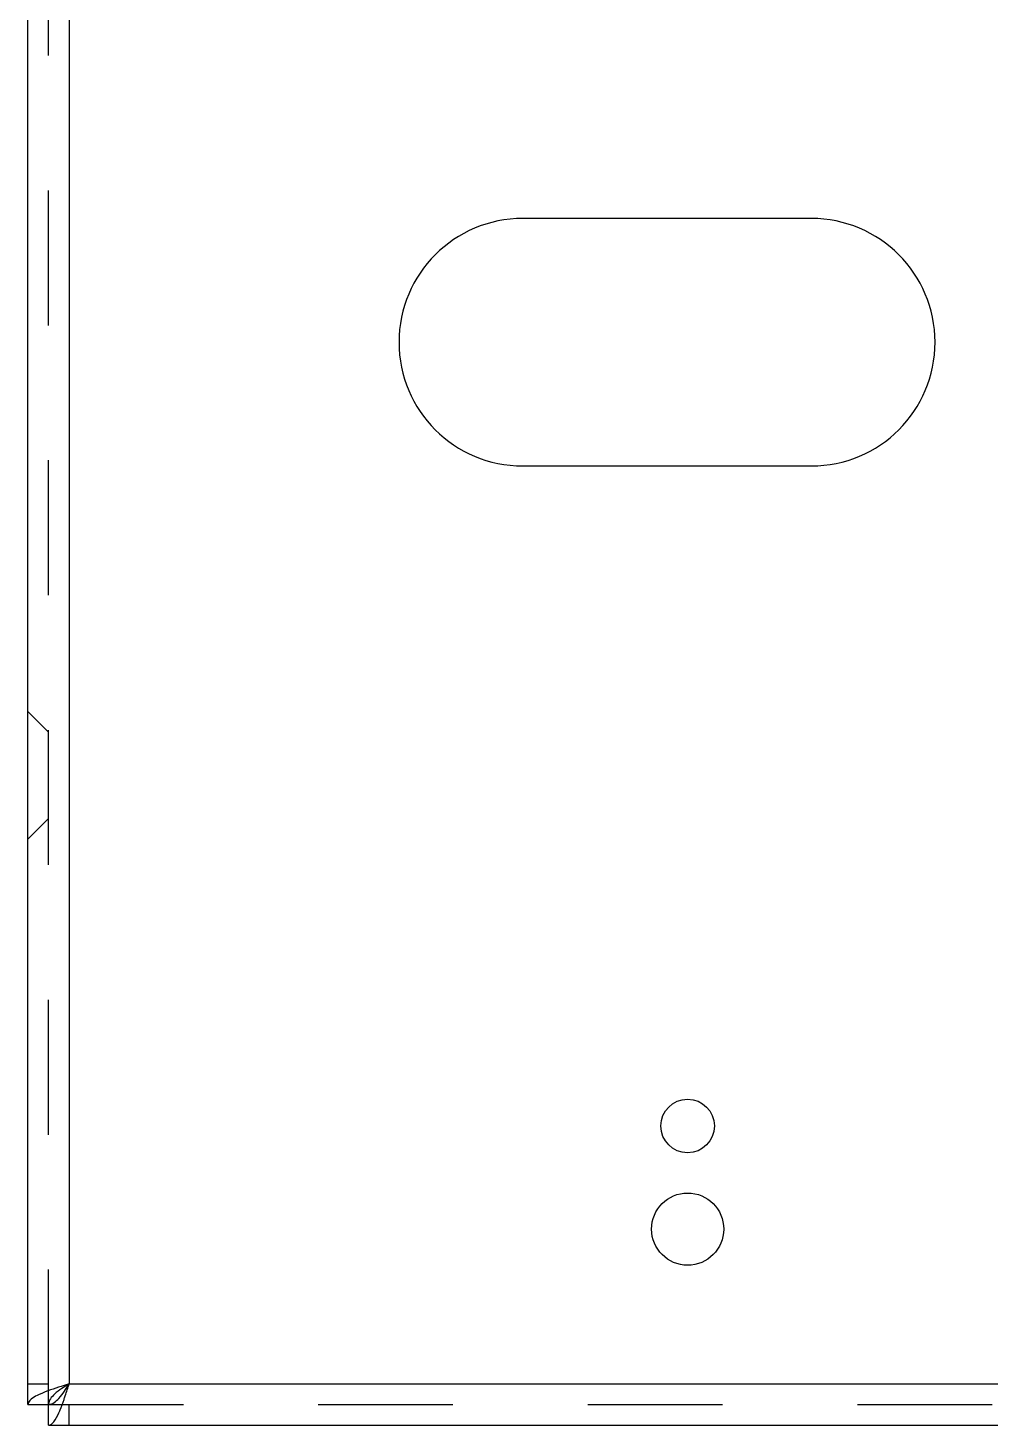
# Model space of a CAD drawing. Header units: millimetres. Extents: x 0 to 1189, y 25 to 866.
# Drawn here: x 699.5 to 746.2, y 344.5 to 412.2 of the extents above; entities that cross this region are included whole.
import ezdxf

# ---------------------------------------------------------------- set-up
doc = ezdxf.new("R2010")
doc.units = ezdxf.units.MM
doc.header["$LTSCALE"] = 65.395
doc.linetypes.add('HIDDEN', pattern=[0.2, 0.1, -0.1])
doc.layers.get('0').update_dxf_attribs({"linetype": 'CONTINUOUS'})
doc.layers.add('DEFAULT_2', color=8, linetype='HIDDEN')

msp = doc.modelspace()

# ---------------------------------------------------------------- linework, layer by layer
at = {"color": 3, "linetype": 'Continuous'}
for p, q in [((699.481, 345.466), (699.481, 601.766)), ((701.481, 600.766), (701.481, 346.466)), ((737.481, 402.966), (723.481, 402.966)), ((723.481, 390.966), (737.481, 390.966)), ((701.481, 346.466), (860.281, 346.466)), ((700.481, 344.466), (1112.481, 344.466))]:
    msp.add_line(p, q, dxfattribs=at)
at = {"color": 7, "linetype": 'Continuous'}
for p in [(699.481, 345.466), (700.481, 344.466)]:
    msp.add_line(p, (700.481, 345.466), dxfattribs=at)
at = {"color": 3, "linetype": 'Continuous'}
for centre, radius in [((731.481, 358.966), 1.3), ((731.481, 353.966), 1.75)]:
    msp.add_circle(centre, radius, dxfattribs=at)
for centre, start, end in [((723.481, 396.966), 90, 270), ((737.481, 396.966), 270, 90)]:
    msp.add_arc(centre, 6, start, end, dxfattribs=at)
for points, knots in [([(701.481, 346.466), (701.351, 346.425), (700.875, 346.273), (700.398, 346.116), (700.067, 345.966)], [0, 0, 0, 0, 0.273111, 1, 1, 1, 1]), ([(701.231, 345.701), (701.252, 345.762), (701.338, 346.017), (701.419, 346.273), (701.481, 346.466)], [0, 0, 0, 0, 0.24227, 1, 1, 1, 1]), ([(699.633, 345.716), (699.61, 345.697), (699.538, 345.631), (699.481, 345.535), (699.481, 345.466)], [0, 0, 0, 0, 0.305866, 1, 1, 1, 1]), ([(700.067, 345.966), (700.023, 345.946), (699.872, 345.875), (699.724, 345.792), (699.633, 345.716)], [0, 0, 0, 0, 0.290974, 1, 1, 1, 1]), ([(700.981, 345.052), (701.003, 345.1), (701.094, 345.314), (701.173, 345.532), (701.231, 345.701)], [0, 0, 0, 0, 0.227638, 1, 1, 1, 1]), ([(700.481, 344.466), (700.579, 344.466), (700.808, 344.667), (700.913, 344.9), (700.981, 345.052)], [0, 0, 0, 0, 0.369036, 1, 1, 1, 1])]:
    msp.add_open_spline(points, degree=3, knots=knots, dxfattribs=at)
at = {"color": 7, "linetype": 'Continuous'}
for points, knots in [([(700.481, 345.466), (700.674, 345.466), (701.095, 345.823), (701.326, 346.223), (701.481, 346.466)], [0, 0, 0, 0, 0.40088, 1, 1, 1, 1]), ([(701.481, 346.466), (701.238, 346.311), (700.838, 346.08), (700.481, 345.66), (700.481, 345.466)], [0, 0, 0, 0, 0.59912, 1, 1, 1, 1])]:
    msp.add_open_spline(points, degree=3, knots=knots, dxfattribs=at)
at = {"layer": 'DEFAULT_2', "color": 8, "linetype": 'HIDDEN'}
for p, q in [((700.481, 345.466), (700.481, 601.766)), ((700.481, 378.066), (699.481, 379.066)), ((700.481, 373.866), (699.481, 372.866)), ((699.481, 346.466), (700.481, 346.466)), ((700.481, 345.466), (859.281, 345.466)), ((701.481, 344.466), (701.481, 345.466))]:
    msp.add_line(p, q, dxfattribs=at)

doc.saveas('drawing.dxf')
